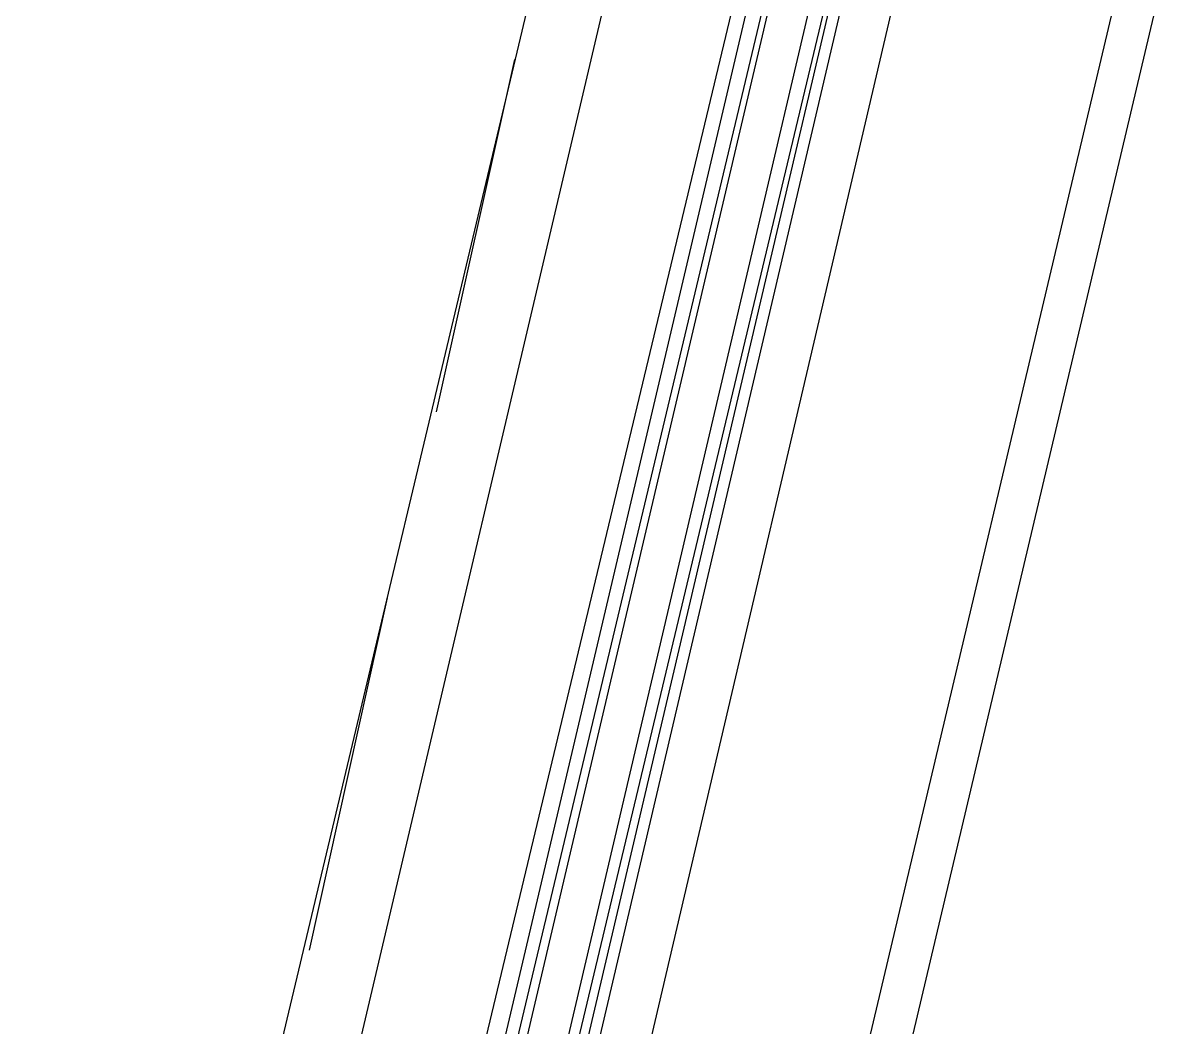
# Model space of a CAD drawing. Header units: feet. Extents: x -84 to 198, y -22 to 181.
# Drawn here: x 104.556 to 106.121, y 33.979 to 35.348 of the extents above; entities that cross this region are included whole.
import ezdxf

# ---------------------------------------------------------------- set-up
doc = ezdxf.new("R2010")
doc.units = ezdxf.units.FT
doc.layers.add('A-LINEA', color=7, linetype='CONTINUOUS')

msp = doc.modelspace()

# ---------------------------------------------------------------- linework, layer by layer
at = {"layer": 'A-LINEA'}
for p, q in [((103.5333, 24.5111), (107.3733, 40.7511)), ((106.4933, 40.6178), (104.7733, 33.3911)), ((107.24, 40.4311), (105.5333, 33.2178)), ((104.9733, 33.7778), (105.72, 36.9511)), ((105.1333, 33.7378), (105.8933, 36.9111)), ((105.16, 33.7378), (105.9067, 36.9111)), ((105.1733, 33.7244), (105.9333, 36.9111)), ((105.1867, 33.7244), (105.9333, 36.8978)), ((106.0933, 36.8711), (105.3467, 33.6844)), ((105.12, 34.8178), (105.2267, 35.2978)), ((104.9467, 34.0844), (105.0533, 34.5644))]:
    msp.add_line(p, q, dxfattribs=at)
for points in [[(105.24, 33.7111), (106, 36.9511), (106.0133, 36.9511), (106.0267, 36.9511), (105.2533, 33.7111)], [(105.28, 33.6978), (106.04, 36.9378), (106.0267, 36.9511), (105.2667, 33.7111)]]:
    msp.add_lwpolyline(points, dxfattribs=at)

doc.saveas('drawing.dxf')
